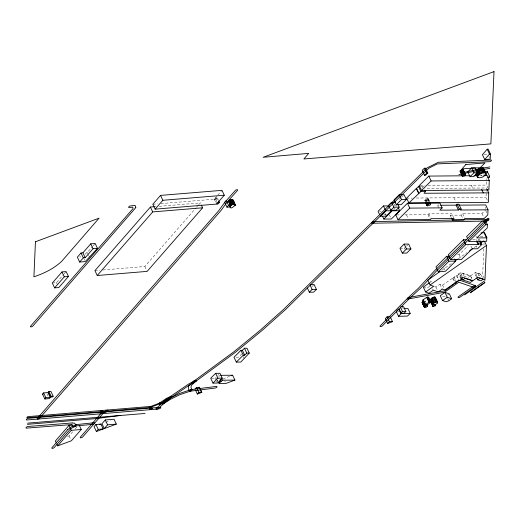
<?xml version="1.0" encoding="UTF-8"?>
<svg xmlns="http://www.w3.org/2000/svg" width="520" height="520" viewBox="0 0 520 520"><rect width="100%" height="100%" fill="white"/><g stroke="black" fill="none" stroke-linecap="round" stroke-linejoin="round"><path stroke-width="0.39" stroke-dasharray="2.6 1.95" d="M484.334 278.304L482.69 274.82L483.828 248.541M483.964 245.356L484.101 242.171M485.557 208.578L485.622 207.123M487.351 200.278L486.038 197.496L486.31 191.152M486.343 190.359L486.447 187.98L425.796 188.37M488.222 188.572L486.571 185.088L486.844 178.776M428.311 199.576L428.356 198.842L426.797 198.861L424.678 200.538L425.172 201.013L426.329 200.857L428.311 199.576L429.299 201.662M425.224 301.516L425.237 300.872L426.225 302.959M52.325 283.017L56.492 282.672L63.616 274.502M64.123 273.923L66.157 271.583M85.105 254.326L86.658 252.544L87.302 252.493L92.547 246.474M93.067 245.869L95.166 243.464M102.986 269.964L144.852 266.507L196.047 207.818M196.58 207.207L198.178 205.374M198.712 204.763L200.317 202.924L200.974 204.321M160.907 203.613L214.247 199.212L217.341 195.663M217.861 195.072L221.982 190.346M216.977 204.055L214.669 199.18L216.093 197.555L217.094 197.477L218.413 200.258M214.669 199.18L215.677 199.095L217.094 197.477M67.555 436.475L69.076 435.91L73.229 431.165M75.309 428.786L76.862 427.005M421.733 188.396L423.306 186.628L424.294 188.714M211.419 378.222L215.072 378.19L215.878 377.397L216.866 379.483M217.744 375.473L218.842 374.381M218.816 376.551L220.051 375.323M241.95 353.737L238.466 357.195L236.236 357.214M401.167 197.522L398.879 199.791L399.867 201.883M401.739 196.95L403.462 195.247M393.835 205.322L395.876 203.294M311.864 286.735L313.534 285.077M394.03 209.164L395.148 208.058M404.931 214.877L427.999 214.714L428.903 213.817L451.724 213.649L454.025 218.524M438.854 208.065L437.541 205.283L438.925 203.905M399.99 248.235L404.443 248.203L406.01 246.649M406.529 246.129L408.623 244.056M451.152 217.289L450.164 215.202L451.724 213.649M450.164 215.202L461.214 215.118L462.69 213.655L481.981 213.519L485.491 210.028M457.548 254.664L459.089 254.65L468.215 245.615M478.517 240.656L479.609 239.577L477.88 239.583L478.426 239.044L479.082 240.435M401.81 308.315L402.974 307.203M434.499 286.546L435.923 287.027L439.966 284.226L442.604 285.11L452.491 278.187L453.18 278.369L454.35 277.531L456.651 282.406M430.144 282.276L431.392 281.398L428.474 280.384M429.728 286.202L426.693 288.34L423.287 287.099M470.412 275.945L468.117 277.557L460.531 275.067L462.832 273.455L470.412 275.945L471.731 278.733M441.688 270.355L452.309 262.912M458.282 258.726L466.915 252.675M474.214 247.559L476.866 245.694M456.007 282.197L453.707 277.322L456.268 275.522L456.996 275.769L459.303 280.644M476.489 277.024L475.501 274.937L477.802 273.325L480.883 274.358L482.528 277.836M447.629 295.081L448.779 294.275M480.883 274.358L478.575 275.971L475.501 274.937M460.882 278.779L458.575 273.904L460.525 272.545L470.554 275.847L472.862 280.722M470.554 275.847L475.495 272.402L482.69 274.82M456.996 275.769L459.349 274.157L460.993 277.641M105.736 422.312L110.26 420.635M229.619 376.344L223.619 378.573L225.264 382.057M445.14 296.381L443.807 296.881L441.682 296.166M483.984 154.55L487.123 154.284M152.828 204.275L157.677 203.879M154.427 206.707L156.039 206.57M159.256 206.31L200.317 202.924M79.489 256.99L80.906 256.874M94.933 270.634L99.762 270.231M397.826 311.396L399.432 311.363M479.713 175.675L482.137 175.656M419.985 185.627L424.794 185.588M428.006 185.562L486.571 185.088M416.24 198.022L486.038 197.496M480.318 236.431L484.354 236.399M406.601 198.094L412.224 198.055M437.541 205.283L439.153 205.27M394.381 205.868L397.378 205.849M379.516 211.328L380.985 211.315M383.779 214.175L386.769 214.156M472.674 239.688L475.755 239.668L476.372 239.057L477.029 240.448M396.507 214.897L401.102 214.883M420.94 186.628L423.306 186.628M453.707 277.322L454.35 277.531M458.575 273.904L459.349 274.157M488.897 156.305L489.554 157.703M483.724 173.55L484.38 174.941M481.481 174.935L482.137 176.326M485.823 210.724L486.811 212.817M471.315 185.211L473.291 189.391M481.981 213.519L484.282 218.394M475.846 235.839L476.502 237.237M462.69 213.655L464.997 218.53M453.999 197.756L455.644 201.24M476.236 245.98L476.899 247.37M461.214 215.118L463.522 219.993M470.912 246.006L472.225 248.794M477.802 273.325L480.11 278.2M475.495 272.402L477.802 277.277M459.089 254.65L460.733 258.135M428.356 198.842L430.001 202.326M428.012 198.705L429.988 202.885M462.832 273.455L465.14 278.33M427.434 198.718L429.078 202.196M427.869 200.037L428.526 201.435M426.797 198.861L428.441 202.345M426.01 199.199L426.998 201.292M460.525 272.545L462.826 277.427M425.588 199.453L426.575 201.546M425.269 199.686L426.257 201.78M460.531 275.067L461.519 277.16M424.873 200.096L425.529 201.487M428.903 213.817L431.21 218.692M427.999 214.714L430.3 219.589M456.268 275.522L458.575 280.397M453.18 278.369L455.488 283.244M452.491 278.187L454.792 283.062M443.833 267.742L444.821 269.828M442.604 285.11L444.906 289.985M447.791 298.675L448.779 300.762M439.966 284.226L442.267 289.101M406.458 214.87L408.434 219.05M435.923 287.027L437.567 290.511M432.594 288.828L433.251 290.219M389.344 214.838L390.663 217.627M404.443 248.203L405.1 249.6M384.917 213.382L385.905 215.475M216.093 197.555L218.394 202.436M215.677 199.095L217.653 203.275M214.247 199.212L215.891 202.696M243.263 356.525L244.25 358.612M217.431 380.016L218.088 381.407M217.197 380.178L218.186 382.272M215.072 378.19L216.06 380.282M216.392 380.978L217.048 382.369M144.852 266.507L146.822 270.686M87.302 252.493L88.29 254.579M88.621 255.275L89.609 257.368M84.019 258.791L84.682 260.182M56.492 282.672L57.473 284.765M69.076 435.91L70.727 439.394M46.93 393.75L48.243 396.539"/><path stroke-width="0.78" d="M487.11 172.75L487.175 171.223L485.622 172.764M484.504 241.274L486.473 245.453L484.991 279.695L477.802 277.277L472.862 280.722L462.826 277.427L460.882 278.779L461.656 279.032L459.303 280.644L458.575 280.397L456.007 282.197L456.651 282.406L455.488 283.244L454.792 283.062L444.906 289.985L442.267 289.101L438.23 291.902L433.251 290.219L428.994 293.215L425.594 291.974L423.287 287.099L429.52 282.711M480.948 232.999L484.517 232.622L486.818 237.497L486.655 241.274L468.916 241.43L468.254 240.032M486.057 221.897L487.376 224.679L487.234 227.975L476.827 237.933L486.466 237.848L486.818 237.497M458.699 205.147L485.713 204.945L488.02 209.82L487.799 214.903L484.282 218.394L464.997 218.53L463.522 219.993L452.465 220.077L451.477 217.984M487.103 189.371L488.755 192.855L488.339 202.371L408.909 202.969L406.601 198.094L416.273 188.494L418.574 186.628L420.154 186.628M476.021 170.489L480.318 168.064L483.412 168.103L489.288 180.492L488.878 189.969L421.486 190.508L419.185 185.633L428.799 176.085L462.741 175.812M489.476 176.098L489.411 177.625L487.929 177.639L489.476 176.098L487.175 171.223M490.432 153.998L490.217 159.094L484.718 159.555L482.417 154.68L487.195 149.201L488.131 149.117L490.432 153.998L489.502 154.076L484.718 159.555M235.222 205.127C228.391 202.124 228.078 212.758 235.222 205.127C233.994 200.096 232.687 197.99 228.657 200.623L230.958 205.504M483.639 169.247L483.412 168.103M477.49 176.806C478.738 174.011 483.216 171.6 485.973 173.29C485.518 176.475 480.266 178.912 477.555 177.249L476.171 174.025M465.498 175.136L465.134 174.453L463.853 174.714L462.514 175.662L462.469 176.3L464.016 176.202L465.498 175.136L463.19 169.715L461.546 169.839L460.057 171.145L462.8 176.423M437.56 302.933C437.808 300.677 433.498 302.588 433.154 304.142C434.148 305.584 436.676 304.005 437.56 302.933L434.688 297.043L433.121 297.356L430.853 299.267L433.284 304.506M424.489 307.489L422.091 302.347L423.131 301.256L425.432 306.137L424.489 307.489L426.082 307.405L427.674 306.039L427.141 305.637L425.432 306.137M427.082 205.719L427.18 204.971L428.311 204.074L430.657 203.717L430.619 204.451L429.793 205.186L427.473 205.888L425.438 202.241M232.772 200.629L232.772 199.739M39.279 416.15L37.375 418.366A1.476 0.598 -25.3 0 0 37.824 419.088A1.476 0.598 -25.3 0 0 39.689 418.165L220.903 210.645L226.98 202.3L237.464 190.431A1.476 0.598 -25.3 0 0 237.049 189.696A1.476 0.598 -25.3 0 0 235.17 190.606L224.647 202.52L218.569 210.88L39.286 416.143M228.56 205.355L226.252 200.48L224.66 202.326L226.967 207.201L228.56 205.355L230.737 205.172L228.43 200.297M230.737 205.172L229.151 207.006L226.967 207.201M160.55 195.403L152.828 204.275L155.136 209.15L216.554 204.087L224.289 195.221L221.982 190.346L160.55 195.403L162.858 200.285L155.136 209.15M48.893 391.495L48.289 392.191L50.59 397.072L52.559 396.903L53.17 396.207L50.863 391.332L48.893 391.495L51.2 396.37L50.59 397.072M61.991 271.928L52.325 283.017L54.626 287.892L58.793 287.547L68.465 276.464L66.157 271.583L61.991 271.928L64.298 276.809L54.626 287.892M81.01 252.98L77.357 257.166L79.664 262.048L85.338 261.573L97.474 248.339L95.166 243.464L90.747 243.834L82.907 252.824L81.01 252.98L83.31 257.855L79.664 262.048M83.31 257.855L85.209 257.706L93.054 248.709L97.474 248.339M154.427 206.707L150.404 207.038L94.933 270.634L97.24 275.509L147.154 271.382L202.618 207.805L201.299 205.017M97.24 275.509L152.704 211.913L202.618 207.805M42.536 394.115L43.595 392.906L47.989 392.541L50.291 397.416L49.231 398.625L44.837 398.99L42.536 394.115L43.108 394.069M44.837 398.99L45.897 397.781L50.291 397.416M95.927 424.509L94.062 426.641L96.369 431.516L103.233 428.968L100.932 424.093L95.927 424.509L98.228 429.384L96.369 431.516M219.401 202.352L217.978 203.97L216.977 204.055L218.394 202.436L219.401 202.352L218.738 200.954M72.806 425.126L68.978 425.438L55.38 440.993L56.368 443.085M57.025 444.476L57.681 445.868L71.279 430.32L81.243 429.507L79.274 425.328M81.243 429.507L71.383 440.785L57.681 445.868M105.261 419.939L101.966 423.709L104.267 428.584L116.337 424.106L114.03 419.231L105.261 419.939L107.569 424.821L104.267 428.584M195.052 389.175L196.521 387.491L199.206 387.276L199.862 388.668M195.708 390.566L197.359 394.05L198.828 392.366L201.506 392.151L200.519 390.065M199.622 388.947L199.206 387.276M201.506 392.151L201.266 392.425L201.851 392.379L199.544 387.504L198.958 387.55M424.95 190.106L425.613 191.503L424.041 193.271L488.755 192.855M487.63 220.194L466.888 241.391L436.897 270.55L420.706 288.087L409.65 298.272M407.543 298.252L380.328 325.767A1.476 0.598 -25.3 0 0 380.549 326.599A1.476 0.598 -25.3 0 0 382.454 325.767L409.721 298.207M398.418 309.212L396.227 311.422L398.535 316.297L407.524 316.069L410.189 313.378L407.888 308.503L403.832 308.575M398.535 316.297L401.271 313.534L410.189 313.378M390.201 316.771L387.082 316.81L385.313 318.584L387.615 323.459L392.503 321.646L390.526 317.467M387.615 323.459L389.389 321.685L392.503 321.646M424.418 168.194L422.188 170.411L424.496 175.292L425.562 175.279L427.791 173.062L425.484 168.188L424.418 168.194L426.725 173.069L427.791 173.062M424.496 175.292L426.725 173.069M426.082 203.093L407.459 203.242L395.74 214.897L398.041 219.778L430.3 219.589L431.21 218.692L454.025 218.524L452.465 220.077M398.041 219.778L409.767 208.117L442.156 207.857L439.849 202.982L430.131 203.06M482.307 220.935L466.609 236.555L467.597 238.641M468.916 241.43L485.732 224.698L487.376 224.679M388.622 205.907L383.481 205.94L378.047 211.334L379.691 214.819M220.838 375.317L232.622 375.232L234.93 380.107L222.358 380.198L221.124 381.426L218.946 381.446L222.248 378.17L219.941 373.288L215.625 373.321L210.685 378.222L212.992 383.097L217.38 383.071L218.186 382.272L220.331 382.252L219.076 383.5L218.419 382.103M240.975 350.318L234.013 357.227L236.314 362.102L240.773 362.07L249.288 353.087L246.981 348.212L244.491 348.231L242.398 350.304L240.975 350.318L243.282 355.193L244.706 355.179L246.799 353.106L249.288 353.087M395.375 202.293L391.56 202.319L388.492 205.361L390.793 210.236L396.143 210.197L399.204 207.155L397.891 204.367M399.224 194.708L394.069 199.83L396.37 204.705L401.18 204.672L406.341 199.556L404.034 194.681L399.224 194.708L401.531 199.589L406.341 199.556M385.788 210.821L380.354 216.209L386.23 216.171L391.664 210.775L385.788 210.821L383.481 205.94M212.992 383.097L217.932 378.196L222.248 378.17M236.314 362.102L243.282 355.193M390.793 210.236L393.861 207.194L399.204 207.155M396.37 204.705L401.531 199.589M307.353 288.015L309.329 292.195L312.117 289.432L316.394 289.4L314.087 284.525L310.525 284.55M382.519 216.281L383.838 219.069L392.197 210.775L399.678 210.724L398.365 207.935M316.394 289.4L313.612 292.162L309.329 292.195M399.678 210.724L391.32 219.018L383.838 219.069M408.909 202.969L420.882 191.503L425.613 191.503M421.486 190.508L431.106 180.96L489.288 180.492M467.779 171.795L471.673 167.921L475.241 167.895L477.542 172.77L473.649 176.644L470.087 176.67L467.779 171.795L468.494 171.789M470.087 176.67L473.98 172.803L477.542 172.77M442.156 207.857L439.842 210.158L458.406 210.022L459.349 209.086L461.175 209.072L458.868 204.197L457.041 204.211L456.099 205.147L440.765 205.257M410.93 248.931L406.744 253.084L402.291 253.11L399.99 248.235L404.17 244.088L408.623 244.056L410.93 248.931L406.478 248.963L402.291 253.11M449.637 256.269L446.667 256.295L435.955 266.942L438.262 271.817L445.478 271.226L455.644 261.118L454.656 259.025M438.262 271.817L448.975 261.17L455.644 261.118M466.505 239.72L463.424 239.739L448.305 254.716L450.613 259.597L465.731 244.614L478.062 244.543L478.673 243.932L480.734 243.919L479.414 241.131M480.734 243.919L480.188 244.465L481.91 244.452L480.266 240.968M461.175 209.072L460.207 210.028L488.02 209.82M487.611 220.22L488.683 219.161A1.476 0.598 -25.3 0 0 488.456 218.335A1.476 0.598 -25.3 0 0 486.544 219.167L464.763 241.397L434.753 270.569L418.509 288.158L407.615 298.188M481.91 244.452L477.555 248.761L472.225 248.794L461.39 259.532L450.613 259.597M398.729 308.945L400.706 313.125L402.454 311.461L405.866 311.526L403.559 306.651L400.835 306.599M405.866 311.526L404.118 313.196L400.706 313.125M162.285 403.032L156.345 408.272A1.476 0.598 -25.3 0 0 156.39 409.168A1.476 0.598 -25.3 0 0 158.308 408.421L164.249 403.182M194.077 380.998L188.546 386.185L188.331 388.746L189.326 391.014M196.014 381.173L191.23 385.45L191.035 387.562L191.997 389.766A1.476 0.598 -25.3 0 1 190.197 391.176A1.476 0.598 -25.3 0 1 189.781 390.228A1.476 0.598 -25.3 0 1 191.997 389.766M162.37 402.968L170.209 396.656L188.006 384.462L194.525 380.685M164.171 403.247L171.73 397.15L189.371 385.067L195.559 381.491M194.239 380.868L233.85 351.806L260.084 330.343L283.725 309.264L427.082 167.882L438.347 162.273L490.919 160.037A1.476 0.598 -25.3 0 1 491.244 160.816A1.476 0.598 -25.3 0 1 489.353 161.694L437.294 163.904L428.935 168.149L285.747 309.361L261.957 330.57L235.631 352.105L195.852 381.303M425.594 291.974L433.693 286.273L430.053 285.006L427.746 280.124L439.699 271.752M474.962 286.65L460.115 297.089A1.476 0.598 -25.3 0 1 458.231 297.628A1.476 0.598 -25.3 0 1 458.594 296.589L473.441 286.156A1.476 0.598 -25.3 0 1 475.332 285.61A1.476 0.598 -25.3 0 1 474.949 286.656A1.476 0.598 -25.3 0 1 473.063 287.19L458.809 282.224L444.581 292.233L408.207 299.007M454.961 261.047L457.62 259.188M469.567 250.816L472.888 248.489M480.851 242.905L483.509 241.04M430.053 285.006L486.473 245.453M422.975 299.93L423.416 300.072L422.663 300.599L424.97 305.474L425.724 304.947L422.975 299.93L426.647 297.356L427.837 296.978L428.721 297.271L433.134 306.566L435.331 305.753L434.668 304.363M426.647 297.356L428.948 302.231L430.144 301.853L431.022 302.146L425.848 305.773L424.97 305.474M462.839 279.942L465.14 278.33L472.719 280.82L470.425 282.438L462.839 279.942L461.851 277.856M464.666 294.873L484.952 280.657M425.282 304.805L428.948 302.231M444.964 292.396L440.258 295.692L442.566 300.567L446.115 301.756L448.779 300.762L451.659 298.747L449.358 293.872L444.964 292.396L447.265 297.271L451.659 298.747M442.566 300.567L447.265 297.271M477.809 279.812L480.11 278.2L483.184 279.233L480.883 280.846L477.809 279.812L476.821 277.719M431.971 300.521L430.463 301.567L433.134 306.566M432.77 306.442L434.278 305.396L435.331 305.753M159.523 403.15L166.413 398.379L170.879 396.519A0.982 0.397 -25.3 0 1 171.821 396.578A0.982 0.397 -25.3 0 1 170.957 397.358L167.193 398.873L160.511 403.5M162.643 402.772L169.722 398.34L179.634 393.445L190.794 389.695M163.891 403.449L170.508 399.288L180.037 394.582L190.522 391.085M160.017 402.89L150.794 406.425L28.256 416.611A0.982 0.397 -25.3 0 0 27.008 417.228A0.982 0.397 -25.3 0 0 27.306 417.709L93.067 412.406M160.024 403.754L150.059 407.505L93.08 412.406M99.554 424.606L100.932 424.093M231.12 375.791L232.622 375.232M197.359 394.05L201.851 392.379M234.93 380.107L225.921 383.448L219.076 383.5M102.466 413.283L106.262 411.964L107.828 410.599A0.982 0.397 -25.3 0 0 107.53 410.118A0.982 0.397 -25.3 0 0 106.288 410.735L102.59 412.373A0.982 0.397 -25.3 0 0 101.627 413.225A0.982 0.397 -25.3 0 0 102.791 413.14A0.982 0.397 -25.3 0 0 103.331 412.321L101.901 411.56L102.323 411.093A0.982 0.397 -25.3 0 0 102.063 410.592A0.982 0.397 -25.3 0 0 100.815 411.197L100.048 412.445L101.725 413.335M464.295 172.38L483.509 167.973L489.873 166.959M409.051 297.453L444.932 290.758L458.361 280.943L460.298 280.377L475.339 285.617M458.9 174.629L481.299 169.774L489.808 168.409M191.275 389.578L216.424 386.425A1.476 0.598 -25.3 0 1 216.794 387.185A1.476 0.598 -25.3 0 1 214.91 388.082L190.047 391.203M120.744 415.435L95.706 418.613L27.469 424.346M27.521 423.144L145.08 413.446M51.2 396.37L53.17 396.207M162.858 200.285L224.289 195.221M64.298 276.809L68.465 276.464M75.108 424.944L76.641 424.821M98.228 429.384L103.233 428.968M107.569 424.821L116.337 424.106M160.517 402.772L163.767 402.558A0.982 0.397 -25.3 0 1 164.028 403.059A0.982 0.397 -25.3 0 1 162.773 403.663L159.523 403.878M373.718 221.592L487.363 219.394M372.079 223.256L485.726 221.052M464.353 175.799L470.015 175.754M474.051 175.721L477.288 175.695M483.75 175.643L486.98 175.617M434.688 297.043L435.435 297.583M431.45 299.832L430.982 299.631M422.188 302.608L424.808 307.625M487.195 149.201L489.502 154.076M483.665 168.415L485.973 173.29M483.028 167.901L485.335 172.776M482.463 167.791L484.763 172.666M481.76 167.791L484.068 172.666M481.032 167.895L483.334 172.77M480.318 168.064L482.619 172.939M479.349 168.389L481.656 173.264M478.465 168.786L480.766 173.661M477.757 169.162L480.058 174.044M477.165 169.54L479.466 174.421M476.515 170.034L478.822 174.909M477.009 172.575L478.322 175.364M476.587 173.076L477.9 175.858M476.307 173.55L477.62 176.332M476.794 174.947L478.114 177.73M475.911 173.764L477.757 177.515M471.673 167.921L473.98 172.803M481.696 189.417L483.347 192.9M463.19 169.715L465.595 174.831M462.826 169.578L465.134 174.453M462.319 169.605L464.626 174.486M461.942 169.696L464.25 174.571M461.546 169.839L463.853 174.714M461.051 170.086L463.359 174.961M460.538 170.45L462.839 175.325M460.213 170.787L462.514 175.662M483.756 220.519L485.732 224.698M460.057 171.145L462.469 176.3M484.159 232.973L486.466 237.848M477.36 241.144L478.673 243.932M476.418 241.059L478.062 244.543M457.041 204.211L459.349 209.086M456.099 205.147L458.406 210.022M463.424 239.739L465.731 244.614M428.799 176.085L431.106 180.96M430.001 202.326L430.657 203.717M429.078 202.196L429.735 203.593M428.441 202.345L429.104 203.736M427.654 202.683L428.311 204.074M426.901 202.241L427.888 204.328M426.589 202.475L427.57 204.561M418.574 186.628L420.882 191.503M426.192 202.878L427.18 204.971M425.828 202.404L427.147 205.192M425.659 202.631L426.978 205.413M460.993 277.641L461.656 279.032M416.656 188.455L418.964 193.33M416.273 188.494L418.581 193.369M446.667 256.295L448.975 261.17M407.459 203.242L409.767 208.117M391.56 202.319L393.861 207.194M435.26 297.219L437.736 302.458M435.006 297.096L437.313 301.971M434.304 297.057L436.605 301.932M433.907 297.122L436.209 301.997M433.121 297.356L435.428 302.231M432.263 297.765L434.571 302.64M431.873 298.012L434.181 302.887M431.503 298.305L433.81 303.18M431.256 298.538L433.557 303.413M431.022 298.831L433.329 303.706M430.853 299.267L433.466 304.636M404.17 244.088L406.478 248.963M427.837 296.978L430.144 301.853M427.082 297.505L429.39 302.38M426.881 304.356L427.674 306.039M426.543 304.304L427.531 306.397M423.748 300.768L425.724 304.947M422.604 301.626L424.905 306.501M422.221 302.036L424.522 306.911M422.091 302.347L424.398 307.222M400.478 307.281L402.454 311.461M399.295 309.355L401.271 313.534M387.082 316.81L389.389 321.685M310.141 285.252L312.117 289.432M232.882 199.881L235.216 204.841M232.511 199.583L235.203 205.231M232.401 199.544L235.164 205.342M232.213 199.505L234.52 204.38M231.927 199.485L234.228 204.36M231.602 199.498L233.903 204.373M231.335 199.531L233.636 204.406M231.153 199.563L233.454 204.438M230.769 199.647L233.077 204.522M230.477 199.739L232.778 204.614M230.081 199.881L232.381 204.756M229.781 200.005L232.083 204.88M229.294 200.245L231.595 205.12M228.917 200.453L231.225 205.328M228.417 200.805L230.718 205.68M228.586 201.617L230.561 205.797M229.821 206.369L230.477 207.766M244.491 348.231L246.799 353.106M242.398 350.304L244.706 355.179M150.404 207.038L152.704 211.913M221.37 378.112L222.358 380.198M220.136 379.34L221.124 381.426M215.625 373.321L217.932 378.196M196.521 387.491L198.828 392.366M90.747 243.834L93.054 248.709M82.907 252.824L85.209 257.706M68.978 425.438L71.279 430.32M43.595 392.906L45.897 397.781M485.387 221.006A4.973 2.015 -25.3 0 0 486.779 221.013A1.476 0.598 -25.3 0 0 488.67 220.142A1.476 0.598 -25.3 0 0 488.358 219.356A4.973 2.015 -25.3 0 0 486.85 219.472M35.445 241.761L33.91 276.809C43.973 273.442 53.775 268.671 61.614 261.404L99.086 218.147L35.445 241.761M494 71.624L490.874 143.884L303.921 158.958L308.698 153.381L263.12 157.287L494 71.624M135.811 207.591L32.91 325.981A1.476 0.598 -25.3 0 1 31.044 326.905A1.476 0.598 -25.3 0 1 30.609 326.177L133.062 208.546L132.763 207.168L129.266 207.513A1.476 0.598 -25.3 0 1 128.785 206.811A1.476 0.598 -25.3 0 1 130.644 205.875L134.732 205.465L135.395 205.706L135.811 207.591M96.57 418.496L80.418 437.099A1.476 0.598 -25.3 0 0 80.847 437.834A1.476 0.598 -25.3 0 0 82.719 436.917L103.681 412.731A1.476 0.598 -25.3 0 0 103.24 412.003L28.418 418.321A1.476 0.598 -25.3 0 0 26.546 419.237A1.476 0.598 -25.3 0 0 26.975 419.972L158.737 408.947A1.476 0.598 -25.3 0 0 160.589 407.999A1.476 0.598 -25.3 0 0 160.089 407.303L103.246 412.003A1.476 0.598 -25.3 0 0 101.374 412.932L96.577 418.483M67.769 429.572L52 447.649A1.476 0.598 -25.3 0 0 52.436 448.376A1.476 0.598 -25.3 0 0 54.301 447.454L69.986 429.481L72.618 427.512L76.986 425.828L92.625 424.385A1.476 0.598 -25.3 0 0 94.491 423.456A1.476 0.598 -25.3 0 0 94.029 422.74L76.499 424.587L71.435 426.79L67.769 429.572M465.803 164.548L462.02 168.87L480.259 167.661L484.965 162.916L465.803 164.548M484.868 282.555L470.223 292.806L484.868 282.581M72.111 422.962L28.061 426.478A1.476 0.598 -25.3 0 0 26.189 427.394A1.476 0.598 -25.3 0 0 26.618 428.129L71.812 424.56L73.171 426.556A1.476 0.598 -25.3 0 0 74.77 426.459A1.476 0.598 -25.3 0 0 75.836 425.288L74.692 423.222L72.111 422.962M151.853 408.395L151.444 406.569A0.982 0.397 -25.3 0 0 150.449 406.562A0.982 0.397 -25.3 0 0 149.637 407.342L150.053 409.162A0.982 0.397 -25.3 0 0 151.041 409.175A0.982 0.397 -25.3 0 0 151.853 408.395M194.376 381.907A1.476 0.598 -25.3 0 0 196.404 380.562A1.476 0.598 -25.3 0 0 194.357 380.79A1.476 0.598 -25.3 0 0 194.376 381.907M162.617 403.929A1.476 0.598 -25.3 0 0 164.626 402.578A1.476 0.598 -25.3 0 0 162.565 402.825A1.476 0.598 -25.3 0 0 162.617 403.929M486.038 221.019A1.476 0.598 -25.3 0 0 487.884 219.615A1.476 0.598 -25.3 0 0 485.7 220.031A1.476 0.598 -25.3 0 0 486.038 221.019M372.359 223.223A1.476 0.598 -25.3 0 0 374.25 221.832A1.476 0.598 -25.3 0 0 372.093 222.209A1.476 0.598 -25.3 0 0 372.359 223.223M159.569 403.871A0.982 0.397 -25.3 0 0 160.927 402.974A0.982 0.397 -25.3 0 0 159.562 403.124A0.982 0.397 -25.3 0 0 159.569 403.871M150.091 409.611A1.476 0.598 -25.3 0 0 152.288 408.375A1.476 0.598 -25.3 0 0 150.475 408.356A1.476 0.598 -25.3 0 0 150.091 409.611M408.129 299.026A1.476 0.598 -25.3 0 0 409.975 297.622A1.476 0.598 -25.3 0 0 407.791 298.038A1.476 0.598 -25.3 0 0 408.129 299.026"/></g></svg>
